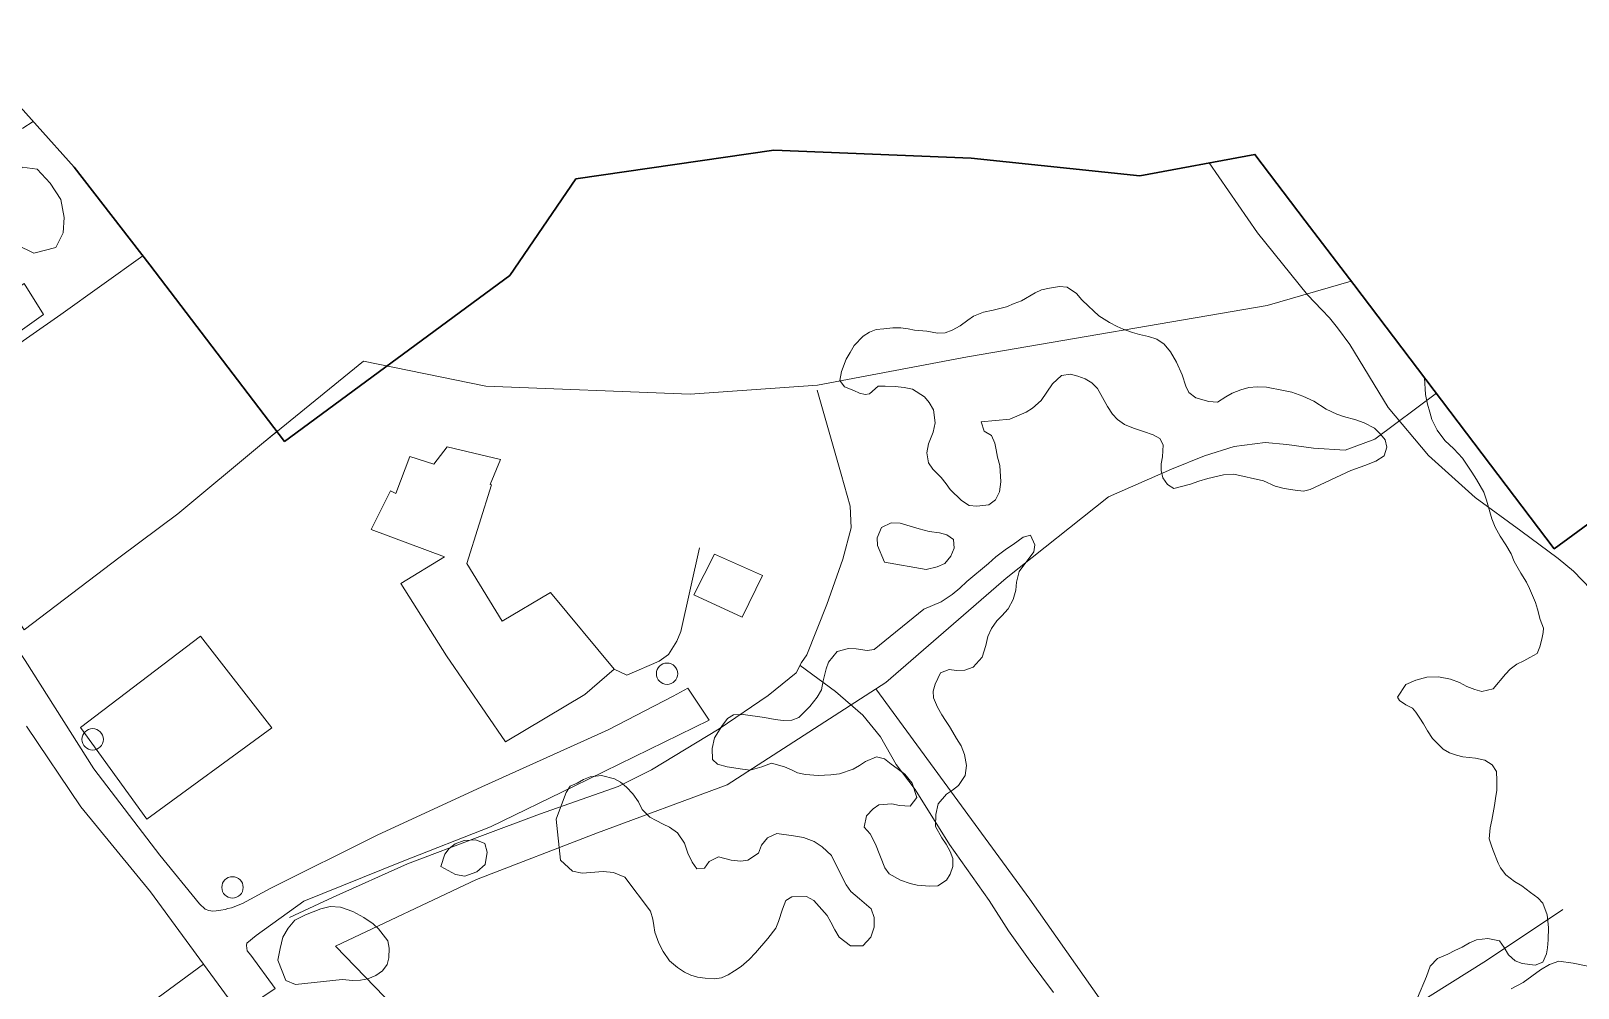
# Model space of a CAD drawing. Header units: metres. Extents: x 4652992 to 4879070, y 2074171 to 2309877.
# Drawn here: x 4654614.6 to 4654726, y 2308534 to 2308602.9 of the extents above; entities that cross this region are included whole.
import ezdxf

# ---------------------------------------------------------------- set-up
doc = ezdxf.new("R2010")
doc.units = ezdxf.units.M
doc.header["$MEASUREMENT"] = 0
doc.linetypes.add('DGN Style 3', pattern=[92.779933, 66.271381, -26.508552])
for name, color, linetype, lineweight in [('Level 1', 2, 'Continuous', 0), ('Level 19', 38, 'DGN Style 3', 0), ('Level 20', 30, 'DGN Style 3', 0), ('Level 3', 46, 'Continuous', 0), ('Level 30', 5, 'Continuous', 0), ('Level 31', 38, 'Continuous', 0), ('Level 37', 3, 'Continuous', 0), ('Level 40', 1, 'Continuous', 0), ('Level 61', 4, 'Continuous', 0)]:
    doc.layers.add(name, color=color, linetype=linetype, lineweight=lineweight)
doc.layers.add('Limite', color=38, linetype='Continuous', lineweight=0, plot=False)

# ---------------------------------------------------------------- blocks, each defined once
blk = doc.blocks.new('POSTE_1')
at = {"layer": 'Level 61'}
blk.add_circle((-4.7e-05, -1.9e-05, -2.4e-05), 0.770001, dxfattribs=at)

msp = doc.modelspace()

# ---------------------------------------------------------------- linework, layer by layer
at = {"layer": 'Level 1'}
for points in [[(4654721.864181, 2308566.900247, 1339), (4654718.576653, 2308569.301236, 1338), (4654715.212592, 2308572.338661, 1337), (4654712.317814, 2308575.772137, 1336), (4654709.553643, 2308580.306847, 1335.33), (4654708.671539, 2308581.511404, 1335.24), (4654708.08207, 2308582.237395, 1335.23), (4654707.527905, 2308582.805691, 1335.21), (4654706.516834, 2308583.899339, 1335), (4654702.916107, 2308588.36413, 1334.46), (4654699.424022, 2308593.389903, 1334.280869)], [(4654728.121754, 2308561.431383, 1344), (4654725.652888, 2308563.995968, 1342), (4654724.543738, 2308564.923538, 1341), (4654721.864181, 2308566.900247, 1339)], [(4654688.228272, 2308533.684138, 1348), (4654686.551247, 2308535.927428, 1347), (4654684.998536, 2308538.109153, 1346), (4654683.591247, 2308540.297476, 1345), (4654680.746341, 2308544.335443, 1343), (4654678.262591, 2308548.281854, 1341), (4654676.900788, 2308550.097505, 1340), (4654675.789605, 2308552.078761, 1339), (4654674.504858, 2308553.641717, 1338), (4654672.535889, 2308555.350385, 1337), (4654669.997352, 2308557.217527, 1335.975422)]]:
    msp.add_polyline3d(points, dxfattribs=at)
at = {"layer": 'Level 19', "linetype": 'DGN Style 3'}
for points in [[(4654594.975487, 2308584.190362, 1338.767122), (4654601.799144, 2308577.072817, 1338.942122), (4654602.568845, 2308576.540054, 1338.942122), (4654614.150779, 2308584.707008, 1338.354622), (4654615.556909, 2308582.473141, 1338.379622), (4654611.937015, 2308579.911918, 1338.735158)], [(4654604.020939, 2308573.363336, 1339.10586), (4654603.965326, 2308572.735134, 1339.49586), (4654604.17711, 2308572.065217, 1339.59586), (4654609.308791, 2308564.947539, 1340.57586), (4654614.237185, 2308557.561643, 1342.03586), (4654619.163659, 2308549.784034, 1343.46586), (4654623.910513, 2308543.549685, 1344.49586), (4654626.763776, 2308540.065347, 1344.94586), (4654627.185202, 2308539.681662, 1344.98586), (4654627.449363, 2308539.569316, 1345.03586), (4654627.721592, 2308539.526462, 1345.11586), (4654627.972027, 2308539.559537, 1345.12586), (4654628.318958, 2308539.603469, 1345.12586), (4654628.628558, 2308539.655448, 1345.14586), (4654628.813524, 2308539.710551, 1345.15586), (4654629.069137, 2308539.766254, 1345.15586), (4654629.861304, 2308540.078279, 1345.12586), (4654631.863381, 2308541.158384, 1345.00586), (4654639.567661, 2308545.006151, 1342.52586), (4654647.100059, 2308548.479413, 1340.33586), (4654656.181186, 2308552.592314, 1338.29586), (4654660.868927, 2308555.000895, 1337.22586), (4654661.918515, 2308555.581927, 1336.90586), (4654663.443091, 2308553.274634, 1337.00586)], [(4654663.443091, 2308553.274634, 1337.00586), (4654653.741143, 2308548.528135, 1339.086649), (4654647.710481, 2308545.601981, 1340.809474), (4654641.367887, 2308543.094602, 1342.278444), (4654634.270527, 2308540.239329, 1344.639577), (4654630.855038, 2308537.790106, 1345.340494), (4654630.178793, 2308537.231484, 1345.520494), (4654630.146559, 2308537.056397, 1345.530494), (4654630.207287, 2308536.67132, 1345.560494), (4654630.456433, 2308536.356432, 1345.590494), (4654632.218758, 2308533.958315, 1345.760494), (4654629.625973, 2308532.214088, 1345.750494), (4654623.251076, 2308540.922701, 1344.592695), (4654618.239334, 2308547.03497, 1343.687195), (4654614.314456, 2308552.835131, 1342.545353)]]:
    msp.add_polyline3d(points, dxfattribs=at)
at = {"layer": 'Level 20', "linetype": 'Continuous'}
for points in [[(4654627.068338, 2308535.70802, 1345.28598), (4654622.537691, 2308532.385446, 1344.36598), (4654617.395355, 2308528.861538, 1341.64598), (4654612.657351, 2308523.600942, 1338.94598), (4654611.736938, 2308523.148876, 1338.48598), (4654611.110274, 2308522.950766, 1338.30598), (4654608.62723, 2308522.681764, 1337.763945)], [(4654727.260628, 2308535.447061, 1357), (4654725.632074, 2308535.784529, 1356), (4654724.592215, 2308535.923702, 1355.69), (4654723.923787, 2308535.688252, 1355.67), (4654723.264351, 2308535.295879, 1355.66), (4654722.017672, 2308534.394814, 1355.58), (4654721.153371, 2308533.945916, 1355.59)]]:
    msp.add_polyline3d(points, dxfattribs=at)
at = {"layer": 'Level 3'}
for points in [[(4654633.248434, 2308539.071219, 1344.824136), (4654636.397802, 2308540.52734, 1343.684136), (4654641.735713, 2308542.929711, 1342.024136), (4654646.934471, 2308544.897088, 1340.82), (4654651.230172, 2308546.50437, 1339.56), (4654656.907825, 2308548.498833, 1338.52), (4654659.29216, 2308549.713594, 1337.83), (4654664.174283, 2308552.642584, 1336.91), (4654667.685877, 2308555.056374, 1336.37), (4654669.706193, 2308556.676311, 1335.99), (4654670.10563, 2308557.418798, 1335.97), (4654670.468918, 2308557.969891, 1335.94), (4654671.919226, 2308561.601076, 1335.58), (4654673.079985, 2308564.856451, 1335), (4654673.660489, 2308567.116637, 1334), (4654673.60673, 2308568.676523, 1333.28), (4654672.939314, 2308570.986225, 1333), (4654671.229504, 2308577.032489, 1332.3)], [(4654656.623216, 2308556.9581, 1335.993483), (4654657.530619, 2308556.521389, 1335.953483), (4654659.858078, 2308557.528416, 1335.893483), (4654660.517256, 2308558.012374, 1335.873483), (4654661.112299, 2308558.975834, 1335.803483), (4654661.410529, 2308559.650099, 1335.743483), (4654662.761384, 2308565.685093, 1335.313483)]]:
    msp.add_polyline3d(points, dxfattribs=at)
at = {"layer": 'Level 30', "color": 1}
msp.add_polyline3d([(4654648.792664, 2308551.722313, 1338.093945), (4654644.539629, 2308557.918274, 1337.963945), (4654641.265833, 2308563.111193, 1337.843945), (4654644.404259, 2308565.033028, 1337.833945), (4654639.118629, 2308567.01336, 1337.673945), (4654640.522157, 2308569.781418, 1338.253945), (4654640.896924, 2308569.588583, 1338.383945), (4654641.907818, 2308572.265431, 1338.053945), (4654643.636229, 2308571.700511, 1337.983945), (4654644.604745, 2308572.955001, 1337.403945), (4654648.421961, 2308572.051285, 1337.313945), (4654647.689631, 2308570.242002, 1337.823945), (4654647.795105, 2308570.219241, 1337.823945), (4654646.01861, 2308564.556701, 1337.763945), (4654648.545138, 2308560.412732, 1338.443945), (4654652.021183, 2308562.461641, 1338.193945), (4654656.623216, 2308556.9581, 1338.163945), (4654654.508164, 2308555.119318, 1338.873945), (4654648.792664, 2308551.722313, 1338.093945)], dxfattribs=at)
msp.add_3dface([(4654626.855002, 2308559.328613, 1349.303945), (4654631.968921, 2308552.730463, 1349.163945), (4654622.973944, 2308546.158101, 1346.633945), (4654618.218863, 2308552.757636, 1346.623945)], dxfattribs=at)
at = {"layer": 'Level 31'}
msp.add_3dface([(4654662.348126, 2308562.307326, 1338.043945), (4654663.82241, 2308565.233262, 1337.803945), (4654667.284582, 2308563.700662, 1337.863945), (4654665.836186, 2308560.68102, 1338.013945)], dxfattribs=at)
at = {"layer": 'Level 37'}
msp.add_line((4654631.234542, 2308573.14513, 1337.134439), (4654632.337659, 2308574.057284, 1336.654396), dxfattribs=at)
at = {"layer": 'Level 37', "extrusion": (0.1043937283665633, 0.4943128913143149, 0.8629928823334585), "elevation": 1628223.829857, "flags": 128}
msp.add_lwpolyline([(-4077231.215154, -2778592.386006), (-4077214.689202, -2778610.200165), (-4077200.731897, -2778624.710298)], dxfattribs=at)
at = {"layer": 'Level 37'}
for points in [[(4654604.596973, 2308573.460713, 1340.987956), (4654604.332555, 2308573.797837, 1340.96189), (4654616.79305, 2308582.488497, 1339.78689), (4654622.694245, 2308586.692919, 1336.984814)], [(4654709.661434, 2308584.864603, 1336.062387), (4654703.601387, 2308583.125038, 1335.898818), (4654682.031538, 2308579.43126, 1333.818818), (4654671.248981, 2308577.390905, 1333.298818), (4654662.090171, 2308576.735765, 1332.898818), (4654647.384574, 2308577.313061, 1332.618818), (4654638.579446, 2308579.121939, 1333.218818), (4654631.234541, 2308573.14513, 1337.13444)], [(4654715.798858, 2308576.817347, 1337.563945), (4654711.345647, 2308573.502421, 1337.883945), (4654709.207432, 2308572.718928, 1338.483945), (4654706.931614, 2308572.858057, 1338.843945), (4654705.028791, 2308573.108243, 1339.323945), (4654703.450501, 2308573.256669, 1340.003945), (4654701.235341, 2308572.968133, 1340.483945), (4654699.094687, 2308572.312737, 1340.483945), (4654696.727214, 2308571.35535, 1340.483945), (4654692.196271, 2308569.364764, 1340.203945), (4654684.820934, 2308563.489647, 1339.523945), (4654676.156359, 2308555.978516, 1339.683945), (4654664.74321, 2308548.612613, 1339.923945), (4654655.423587, 2308545.165321, 1341.523945), (4654646.694809, 2308541.814078, 1342.963945), (4654636.560748, 2308537.011267, 1345.403945), (4654652.807766, 2308520.214215, 1351.883945), (4654665.568296, 2308526.556511, 1351.203945), (4654679.553024, 2308512.734137, 1355.883945), (4654698.929764, 2308521.479197, 1355.843945), (4654710.063617, 2308530.117156, 1359.403945), (4654719.397163, 2308535.985305, 1357.883945), (4654724.878964, 2308539.652861, 1355.883945)], [(4654604.596973, 2308573.460713, 1340.987956), (4654610.220526, 2308565.551628, 1341.937956), (4654614.160529, 2308559.777509, 1342.387956), (4654621.051818, 2308565.040683, 1341.997956), (4654625.206076, 2308568.117775, 1339.747956), (4654631.234541, 2308573.14513, 1337.13444)]]:
    msp.add_polyline3d(points, dxfattribs=at)
at = {"layer": 'Level 40', "color": 3}
for points in [[(4654608.967876, 2308602.887037, 1339.359764), (4654607.79385, 2308601.4798, 1339.341476), (4654607.772548, 2308600.11396, 1339.266476), (4654608.24352, 2308599.005426, 1339.241476), (4654609.231414, 2308597.825651, 1339.241476), (4654610.269917, 2308596.741166, 1339.253976), (4654611.283398, 2308595.770261, 1339.253976), (4654612.751992, 2308595.441998, 1339.353976), (4654614.064283, 2308595.877351, 1339.378976), (4654614.804283, 2308596.37365, 1339.378976)], [(4654616.018393, 2308591.936995, 1338.616476), (4654616.791899, 2308590.7553, 1339.016476), (4654617.029246, 2308589.461323, 1339.303976), (4654616.964247, 2308588.34799, 1339.578976), (4654616.432749, 2308587.293705, 1339.878976), (4654614.861997, 2308586.893972, 1339.941476), (4654613.620866, 2308587.489814, 1339.766476), (4654612.878734, 2308588.583275, 1339.466476), (4654612.836726, 2308589.803132, 1339.291476), (4654613.07839, 2308590.981271, 1339.153976), (4654613.53463, 2308592.268813, 1338.966476), (4654614.002631, 2308593.069632, 1338.891476), (4654615.093246, 2308592.940303, 1338.728976), (4654616.018393, 2308591.936995, 1338.616476)], [(4654706.711404, 2308569.889808, 1341.180038), (4654706.21295, 2308569.754239, 1341.240038), (4654705.611911, 2308569.822831, 1341.240038), (4654704.831385, 2308569.960382, 1341.260038), (4654704.175662, 2308570.116609, 1341.280038), (4654703.331384, 2308570.495491, 1341.240038), (4654701.20321, 2308570.983634, 1341.180038), (4654700.467954, 2308570.929352, 1341.220038), (4654699.338698, 2308570.671509, 1341.260038), (4654698.676608, 2308570.480093, 1341.280038), (4654698.082769, 2308570.258821, 1341.280038), (4654696.879239, 2308569.941082, 1341.280038), (4654696.421832, 2308570.236744, 1341.200038), (4654696.097881, 2308570.716141, 1341.160038), (4654695.966223, 2308571.24522, 1341.100038), (4654695.988788, 2308571.725951, 1340.960038), (4654696.07545, 2308572.223242, 1340.880038), (4654696.114558, 2308573.094951, 1340.460038), (4654695.873186, 2308573.541409, 1340.260038), (4654695.398059, 2308573.825709, 1340.040038), (4654694.698589, 2308574.052045, 1339.800038), (4654693.988183, 2308574.295908, 1339.720038), (4654693.345265, 2308574.570777, 1339.720038), (4654692.840719, 2308574.922102, 1339.720038), (4654692.464369, 2308575.30655, 1339.580038), (4654692.125327, 2308575.849891, 1339.240038), (4654691.405366, 2308577.14285, 1338.860038), (4654690.978485, 2308577.568516, 1338.720038), (4654690.499965, 2308577.838371, 1338.620038), (4654689.972439, 2308578.02772, 1338.540038), (4654689.449065, 2308578.170652, 1338.500038), (4654688.796389, 2308578.083433, 1338.480038), (4654688.15735, 2308577.477346, 1338.480038), (4654687.350592, 2308576.285183, 1338.580038), (4654686.7074, 2308575.725514, 1338.600038), (4654686.267783, 2308575.455892, 1338.600038), (4654685.077475, 2308574.93804, 1338.700038), (4654683.018385, 2308574.758819, 1338.700038), (4654683.248474, 2308574.071995, 1338.720038), (4654683.766587, 2308573.778449, 1338.720038), (4654683.998545, 2308573.227794, 1339.120038), (4654684.094001, 2308572.73685, 1339.280038), (4654684.19361, 2308572.19949, 1339.340038), (4654684.369015, 2308571.600302, 1339.240038), (4654684.440799, 2308570.431598, 1339.240038), (4654684.331917, 2308569.711469, 1339.260038), (4654684.046178, 2308569.135606, 1339.260038), (4654683.571882, 2308568.782397, 1339.260038), (4654682.722759, 2308568.691911, 1339.220038), (4654682.161315, 2308568.736811, 1339.200038), (4654681.599454, 2308569.100466, 1339.040038), (4654680.789439, 2308569.881689, 1338.880038), (4654680.509235, 2308570.290978, 1338.760038), (4654680.135514, 2308570.750732, 1338.640038), (4654679.535167, 2308571.335108, 1338.460038), (4654679.236481, 2308571.793896, 1338.400038), (4654679.120259, 2308572.516924, 1338.260038), (4654679.229902, 2308573.176191, 1338.260038), (4654679.562365, 2308574.015145, 1338.200038), (4654679.718385, 2308574.679611, 1338.040038), (4654679.592333, 2308575.617196, 1337.800038), (4654679.278557, 2308576.139928, 1337.760038), (4654678.955368, 2308576.558463, 1337.760038), (4654678.076756, 2308577.11165, 1337.760038), (4654677.471564, 2308577.226659, 1337.340038), (4654676.82754, 2308577.304498, 1336.980038), (4654676.109243, 2308577.322441, 1336.680038), (4654675.609266, 2308577.308595, 1336.340038), (4654674.987186, 2308576.774733, 1336.220038), (4654674.67348, 2308576.720819, 1335.820038), (4654674.275672, 2308576.821566, 1335.460038), (4654673.851837, 2308577.003785, 1335.100038), (4654673.194591, 2308577.281736, 1334.860038), (4654672.846136, 2308577.720881, 1334.860038), (4654672.970108, 2308578.377066, 1334.860038), (4654673.298417, 2308579.262437, 1334.880038), (4654673.606792, 2308579.742384, 1334.880038), (4654673.889901, 2308580.242941, 1334.900038), (4654674.53157, 2308580.924334, 1334.960038), (4654674.988906, 2308581.205318, 1335.020038), (4654675.457942, 2308581.407914, 1335.060038), (4654676.025408, 2308581.452765, 1335.180038), (4654676.656972, 2308581.514177, 1335.420038), (4654677.231984, 2308581.527057, 1335.920038), (4654677.772316, 2308581.456349, 1336.400038), (4654678.23083, 2308581.357717, 1336.680038), (4654679.114287, 2308581.273898, 1336.680038), (4654679.877093, 2308581.124984, 1336.680038), (4654680.441168, 2308581.155391, 1336.700038), (4654680.93886, 2308581.351822, 1336.680038), (4654681.524392, 2308581.665928, 1336.660038), (4654682.05524, 2308582.06767, 1336.660038), (4654682.469591, 2308582.357901, 1336.620038), (4654683.184081, 2308582.644267, 1336.620038), (4654683.89331, 2308582.78002, 1336.620038), (4654684.854777, 2308583.028433, 1336.620038), (4654685.409022, 2308583.273397, 1336.620038), (4654685.917651, 2308583.452301, 1336.600038), (4654686.91075, 2308584.027748, 1336.520038), (4654687.368849, 2308584.247871, 1336.520038), (4654687.942337, 2308584.382474, 1336.520038), (4654688.659111, 2308584.486254, 1336.540038), (4654689.223947, 2308584.455799, 1336.540038), (4654689.883478, 2308583.995262, 1336.640038), (4654690.271527, 2308583.532426, 1336.740038), (4654690.738002, 2308583.083068, 1336.840038), (4654691.106808, 2308582.730593, 1336.880038), (4654691.489942, 2308582.375036, 1337.060038), (4654692.253164, 2308581.907368, 1337.240038), (4654692.803326, 2308581.622103, 1337.360038), (4654693.252426, 2308581.419275, 1337.520038), (4654693.919847, 2308581.184658, 1337.900038), (4654694.425501, 2308581.030363, 1338.020038), (4654695.055958, 2308580.894745, 1338.040038), (4654695.672848, 2308580.701347, 1337.940038), (4654696.191723, 2308580.346939, 1337.920038), (4654696.648784, 2308579.793385, 1337.920038), (4654697.076082, 2308579.048965, 1337.920038), (4654697.477007, 2308578.128124, 1337.920038), (4654697.754996, 2308577.324775, 1338.000038), (4654697.978647, 2308576.866953, 1338.120038), (4654698.47641, 2308576.486738, 1338.380038), (4654699.408529, 2308576.225531, 1338.580038), (4654700.027288, 2308576.168302, 1338.780038), (4654700.629779, 2308576.554632, 1339.040038), (4654701.098052, 2308576.81809, 1339.140038), (4654701.713003, 2308577.06517, 1339.240038), (4654702.289883, 2308577.214217, 1339.340038), (4654702.87507, 2308577.270431, 1339.380038), (4654703.54699, 2308577.24729, 1339.380038), (4654704.771702, 2308577.01419, 1339.380038), (4654705.38783, 2308576.881654, 1339.420038), (4654706.177425, 2308576.590408, 1339.400038), (4654706.967781, 2308576.238299, 1339.420038), (4654707.843001, 2308575.670667, 1339.420038), (4654708.629966, 2308575.304114, 1339.420038), (4654709.100178, 2308575.127094, 1339.400038), (4654709.978375, 2308574.892661, 1339.360038), (4654710.577544, 2308574.6879, 1339.320038), (4654711.325676, 2308574.284177, 1339.320038), (4654711.770278, 2308573.869873, 1339.320038), (4654712.093468, 2308573.451338, 1339.320038), (4654712.225125, 2308572.922258, 1339.460038), (4654712.036294, 2308572.310374, 1339.580038), (4654711.419475, 2308571.927126, 1339.640038), (4654710.623167, 2308571.612836, 1339.760038), (4654709.620238, 2308571.251946, 1339.980038), (4654706.711404, 2308569.889808, 1341.180038)], [(4654714.435756, 2308533.296506, 1359.000038), (4654715.081092, 2308534.826882, 1358.820038), (4654715.346826, 2308535.573969, 1358.700038), (4654715.865215, 2308536.114961, 1358.560038), (4654716.618537, 2308536.438498, 1358.340038), (4654717.101139, 2308536.698873, 1358.300038), (4654717.626726, 2308536.950001, 1358.280038), (4654718.16249, 2308537.244464, 1358.260038), (4654718.666965, 2308537.469785, 1358.260038), (4654719.487431, 2308537.566435, 1358.240038), (4654720.318488, 2308537.387666, 1358.240038), (4654720.656768, 2308536.905186, 1358.240038), (4654720.970544, 2308536.382455, 1358.340038), (4654721.458131, 2308535.958905, 1358.360038), (4654721.953609, 2308535.761275, 1358.340038), (4654722.901925, 2308535.633154, 1358.180038), (4654723.43845, 2308535.866755, 1357.960038), (4654723.695532, 2308536.448783, 1357.700038), (4654723.782956, 2308536.885213, 1357.300038), (4654723.829263, 2308537.467057, 1357.180038), (4654723.839713, 2308538.34493, 1357.180038), (4654723.756647, 2308539.273269, 1357.000038), (4654723.442455, 2308540.114755, 1356.440038), (4654723.09137, 2308540.478593, 1356.220038), (4654722.550622, 2308540.868055, 1355.780038), (4654721.926532, 2308541.351317, 1355.340038), (4654721.397482, 2308541.66239, 1355.260038), (4654720.773392, 2308542.145652, 1355.260038), (4654720.395519, 2308542.651823, 1354.680038), (4654720.230705, 2308542.975592, 1354.260038), (4654719.858437, 2308543.890269, 1353.760038), (4654719.717366, 2308544.315152, 1353.400038), (4654719.576294, 2308544.740035, 1353.160038), (4654719.655757, 2308545.52719, 1353.160038), (4654719.784644, 2308546.076096, 1353.160038), (4654719.971536, 2308547.128458, 1353.100038), (4654720.047261, 2308547.643277, 1352.260038), (4654720.129009, 2308548.247846, 1351.820038), (4654720.138352, 2308548.928689, 1351.500038), (4654720.108863, 2308549.572362, 1351.260038), (4654719.802632, 2308550.063122, 1350.580038), (4654719.262645, 2308550.391722, 1350.040038), (4654718.589203, 2308550.536587, 1349.820038), (4654717.694809, 2308550.637934, 1349.240038), (4654717.239687, 2308550.75101, 1348.900038), (4654716.723097, 2308550.922832, 1348.420038), (4654716.273234, 2308551.186522, 1348.220038), (4654715.506205, 2308551.958499, 1348.120038), (4654715.152835, 2308552.504922, 1348.160038), (4654714.849996, 2308553.010127, 1347.640038), (4654714.58412, 2308553.416333, 1346.880038), (4654714.29298, 2308553.843149, 1346.600038), (4654714.064068, 2308554.150357, 1346.200038), (4654713.593094, 2308554.388239, 1346.180038), (4654713.139078, 2308554.698346, 1345.840038), (4654712.985963, 2308554.943726, 1345.220038), (4654713.589145, 2308555.845841, 1345.220038), (4654714.296089, 2308556.164179, 1345.260038), (4654715.097312, 2308556.37119, 1345.320038), (4654715.947196, 2308556.400813, 1345.420038), (4654716.795974, 2308556.233407, 1345.580038), (4654717.445674, 2308555.987427, 1345.920038), (4654717.967179, 2308555.708326, 1346.640038), (4654718.545237, 2308555.477758, 1347.420038), (4654719.054282, 2308555.337908, 1347.700038), (4654719.88077, 2308555.52431, 1347.660038), (4654720.746365, 2308556.58242, 1347.660038), (4654721.088312, 2308556.948924, 1347.640038), (4654721.576936, 2308557.299051, 1347.600038), (4654722.073866, 2308557.556344, 1347.440038), (4654722.517636, 2308557.779549, 1347.380038), (4654723.024742, 2308558.080176, 1347.380038), (4654723.226033, 2308558.552809, 1347.340038), (4654723.37264, 2308559.113078, 1347.020038), (4654723.470239, 2308559.592842, 1346.400038), (4654723.48076, 2308559.894069, 1345.820038), (4654723.251433, 2308560.520031, 1345.680038), (4654723.063568, 2308561.25847, 1345.680038), (4654722.907406, 2308561.747298, 1345.280038), (4654722.494783, 2308562.746528, 1343.960038), (4654722.256803, 2308563.207431, 1343.680038), (4654721.852141, 2308563.855935, 1343.680038), (4654721.387879, 2308564.699354, 1342.960038), (4654721.155922, 2308565.250009, 1342.220038), (4654720.779917, 2308565.892348, 1341.760038), (4654720.368471, 2308566.511963, 1341.400038), (4654720.013578, 2308567.18011, 1341.280038), (4654719.763138, 2308567.780264, 1341.280038), (4654719.399868, 2308569.117891, 1341.280038), (4654719.203351, 2308569.691272, 1341.280038), (4654718.666685, 2308570.610963, 1340.320038), (4654718.338581, 2308571.136777, 1339.960038), (4654717.657868, 2308572.148153, 1339.480038), (4654717.042431, 2308572.796473, 1339.120038), (4654716.388161, 2308573.407624, 1339.020038), (4654715.839451, 2308574.147812, 1338.920038), (4654715.465315, 2308574.92632, 1338.800038), (4654715.301608, 2308575.447119, 1338.680038), (4654715.151468, 2308576.025698, 1338.640038), (4654715.010742, 2308576.708473, 1338.620038), (4654714.937532, 2308577.910274, 1338.620038)], [(4654676.071199, 2308564.659913, 1339.260038), (4654675.566928, 2308565.845777, 1339.280038), (4654675.549137, 2308566.411061, 1339.280038), (4654675.840137, 2308567.137538, 1339.320038), (4654676.550473, 2308567.470321, 1339.320038), (4654677.197127, 2308567.467789, 1339.280038), (4654678.574193, 2308567.050171, 1339.260038), (4654679.283838, 2308566.867169, 1339.260038), (4654680.024771, 2308566.75331, 1339.300038), (4654680.551536, 2308566.624823, 1339.420038), (4654681.027425, 2308566.279662, 1339.420038), (4654681.078026, 2308565.661797, 1339.420038), (4654680.849601, 2308565.073604, 1339.460038), (4654680.398703, 2308564.563617, 1339.460038), (4654679.858786, 2308564.315571, 1339.480038), (4654679.075284, 2308564.119923, 1339.480038), (4654676.071199, 2308564.659913, 1339.260038)], [(4654678.903694, 2308561.273678, 1340.240038), (4654680.140379, 2308561.796728, 1340.240038), (4654680.941186, 2308562.322493, 1340.240038), (4654681.499929, 2308562.778932, 1340.260038), (4654682.001359, 2308563.2477, 1340.160038), (4654683.560331, 2308564.566369, 1340.100038), (4654684.07609, 2308565.032055, 1340.040038), (4654684.844086, 2308565.610401, 1339.980038), (4654685.325926, 2308565.931638, 1339.920038), (4654686.048306, 2308566.443925, 1339.880038), (4654686.56448, 2308566.590856, 1339.880038), (4654686.883933, 2308565.899984, 1339.960038), (4654686.811599, 2308565.399611, 1340.020038), (4654685.757518, 2308563.987509, 1340.140038), (4654685.574363, 2308563.207484, 1340.240038), (4654685.517119, 2308562.643167, 1340.280038), (4654685.32905, 2308561.970421, 1340.360038), (4654684.976582, 2308561.30269, 1340.440038), (4654684.522292, 2308560.778258, 1340.500038), (4654684.151688, 2308560.417918, 1340.560038), (4654683.76904, 2308559.878075, 1340.680038), (4654683.51535, 2308559.310492, 1340.780038), (4654683.359329, 2308558.646026, 1340.740038), (4654683.090965, 2308557.823633, 1340.800038), (4654682.450057, 2308557.081378, 1340.840038), (4654681.845281, 2308556.877633, 1340.880038), (4654681.238221, 2308556.856473, 1340.980038), (4654680.729938, 2308556.935462, 1341.020038), (4654680.097266, 2308556.677019, 1341.080038), (4654679.710881, 2308555.864839, 1341.320038), (4654679.581233, 2308555.376795, 1341.460038), (4654679.587325, 2308554.8899, 1341.700038), (4654679.881512, 2308554.219637, 1342.180038), (4654680.188505, 2308553.668015, 1342.320038), (4654680.45438, 2308553.261809, 1342.440038), (4654680.742129, 2308552.820548, 1342.500038), (4654680.975956, 2308552.406062, 1342.660038), (4654681.249376, 2308551.967883, 1342.900038), (4654681.574089, 2308551.427624, 1343.120038), (4654681.835465, 2308550.809943, 1343.400038), (4654681.966778, 2308550.022971, 1343.740038), (4654681.872225, 2308549.29976, 1344.060038), (4654681.38817, 2308548.584462, 1344.460038), (4654680.960252, 2308548.236451, 1344.840038), (4654680.531572, 2308547.949302, 1344.960038), (4654679.932889, 2308547.258662, 1344.960038), (4654679.767455, 2308546.49, 1345.020038), (4654679.746067, 2308545.629654, 1345.200038), (4654680.199392, 2308544.803763, 1345.380038), (4654680.515798, 2308544.356338, 1345.460038), (4654680.783196, 2308543.828408, 1345.500038), (4654680.982344, 2308543.330334, 1345.600038), (4654680.993351, 2308542.73616, 1345.680038), (4654680.792821, 2308542.202665, 1345.800038), (4654680.523279, 2308541.759888, 1345.820038), (4654679.914005, 2308541.344668, 1345.820038), (4654679.321273, 2308541.320426, 1345.820038), (4654678.409159, 2308541.41041, 1345.700038), (4654677.907659, 2308541.518288, 1345.620038), (4654677.211581, 2308541.759069, 1345.400038), (4654676.39859, 2308542.207093, 1345.260038), (4654676.096512, 2308542.651436, 1345.180038), (4654675.414206, 2308544.361182, 1344.700038), (4654675.029894, 2308545.096355, 1344.120038), (4654674.602251, 2308545.582883, 1343.940038), (4654674.777861, 2308546.39488, 1343.840038), (4654675.254025, 2308546.884257, 1343.780038), (4654675.668376, 2308547.174488, 1343.740038), (4654676.603471, 2308547.24648, 1343.760038), (4654677.151348, 2308547.1438, 1343.840038), (4654677.920176, 2308547.084639, 1343.920038), (4654678.398209, 2308547.710185, 1343.920038), (4654678.053075, 2308548.740421, 1343.640038), (4654677.527001, 2308549.384693, 1343.180038), (4654676.975315, 2308549.791682, 1342.760038), (4654676.53902, 2308550.113151, 1342.600038), (4654676.058978, 2308550.504729, 1342.520038), (4654675.489227, 2308550.642463, 1342.320038), (4654674.700464, 2308550.296202, 1341.980038), (4654674.275177, 2308550.023498, 1341.800038), (4654673.81784, 2308549.742513, 1341.720038), (4654672.839414, 2308549.421876, 1341.640038), (4654672.204458, 2308549.346019, 1341.640038), (4654671.304805, 2308549.296752, 1341.640038), (4654670.385907, 2308549.357846, 1341.240038), (4654669.798436, 2308549.484218, 1341.020038), (4654669.367056, 2308549.698408, 1340.800038), (4654668.878361, 2308549.924928, 1340.600038), (4654667.928522, 2308550.174772, 1340.320038), (4654667.249473, 2308549.911131, 1340.160038), (4654666.39509, 2308549.670033, 1339.980038), (4654665.854758, 2308549.74074, 1339.900038), (4654664.737891, 2308549.920293, 1339.880038), (4654664.045966, 2308550.114657, 1339.820038), (4654663.684705, 2308550.43516, 1339.620038), (4654663.660477, 2308551.229446, 1339.560038), (4654663.843631, 2308552.009471, 1339.540038), (4654664.358212, 2308552.854773, 1339.540038), (4654664.75858, 2308553.405978, 1339.560038), (4654665.209133, 2308553.658073, 1339.600038), (4654665.89462, 2308553.692711, 1339.600038), (4654667.422862, 2308553.470191, 1339.600038), (4654668.199997, 2308553.318196, 1339.520038), (4654668.786706, 2308553.252686, 1339.460038), (4654669.397159, 2308553.28829, 1339.420038), (4654669.909179, 2308553.481639, 1339.340038), (4654670.692611, 2308554.253934, 1339.180038), (4654671.227196, 2308554.928013, 1339.100038), (4654671.545746, 2308555.451295, 1339.040038), (4654671.65539, 2308556.110562, 1339.000038), (4654671.858895, 2308556.977256, 1339.000038), (4654672.031529, 2308557.456054, 1339.000038), (4654672.661499, 2308558.215836, 1339.000038), (4654673.466114, 2308558.437292, 1339.140038), (4654674.03095, 2308558.406836, 1339.280038), (4654674.829196, 2308558.280648, 1339.560038), (4654675.331804, 2308558.369801, 1339.660038), (4654678.903694, 2308561.273678, 1340.240038)], [(4654652.450904, 2308546.140596, 1342.880038), (4654652.67866, 2308546.788402, 1342.700038), (4654653.149102, 2308548.080794, 1342.440038), (4654653.458038, 2308548.536867, 1342.440038), (4654653.94224, 2308548.733404, 1342.440038), (4654654.413975, 2308549.011823, 1342.420038), (4654654.879765, 2308549.196491, 1342.420038), (4654655.703921, 2308549.303888, 1342.420038), (4654656.63419, 2308549.055786, 1342.460038), (4654657.062283, 2308548.805091, 1342.540038), (4654657.499363, 2308548.457424, 1342.600038), (4654657.968335, 2308547.976169, 1342.740038), (4654658.353224, 2308547.402172, 1342.880038), (4654658.633589, 2308546.850711, 1343.020038), (4654659.178235, 2308546.289784, 1343.260038), (4654659.624739, 2308546.050957, 1343.300038), (4654660.130971, 2308545.799253, 1343.300038), (4654660.599367, 2308545.587385, 1343.260038), (4654661.178807, 2308545.177344, 1343.040038), (4654661.663287, 2308544.423483, 1343.180038), (4654661.920311, 2308543.702827, 1343.500038), (4654662.224595, 2308543.051175, 1343.760038), (4654662.570633, 2308542.580589, 1343.860038), (4654663.113111, 2308542.622009, 1343.920038), (4654663.443937, 2308543.10504, 1343.740038), (4654664.130664, 2308543.432137, 1343.620038), (4654665.034548, 2308543.205563, 1343.620038), (4654665.735332, 2308543.117816, 1343.640038), (4654666.239973, 2308543.199073, 1343.640038), (4654666.998316, 2308543.700795, 1343.400038), (4654667.223606, 2308544.269938, 1343.060038), (4654667.64301, 2308544.797225, 1342.880038), (4654668.326257, 2308545.109234, 1342.860038), (4654669.53023, 2308544.960505, 1342.940038), (4654670.235507, 2308544.824272, 1343.020038), (4654671.017472, 2308544.544792, 1343.260038), (4654671.570528, 2308544.15628, 1343.540038), (4654672.257533, 2308543.532979, 1343.700038), (4654672.972653, 2308542.079989, 1344.220038), (4654673.31028, 2308541.436987, 1344.380038), (4654673.634427, 2308540.939443, 1344.540038), (4654674.26765, 2308540.422772, 1344.860038), (4654675.101508, 2308539.688611, 1345.380038), (4654675.334613, 2308539.068147, 1345.380038), (4654675.330835, 2308538.372046, 1345.520038), (4654675.085683, 2308537.648797, 1345.600038), (4654674.518988, 2308537.026556, 1345.700038), (4654673.611187, 2308537.032229, 1345.720038), (4654672.816179, 2308537.662979, 1345.420038), (4654672.498991, 2308538.190701, 1345.220038), (4654672.203694, 2308538.745381, 1345.100038), (4654671.939274, 2308539.230047, 1345.040038), (4654670.980891, 2308540.307837, 1344.680038), (4654670.451754, 2308540.596158, 1344.520038), (4654669.4071, 2308540.552144, 1344.580038), (4654668.972188, 2308540.297463, 1344.680038), (4654668.718048, 2308539.671185, 1345.060038), (4654668.449553, 2308538.77874, 1345.420038), (4654668.24862, 2308538.315219, 1345.600038), (4654667.669022, 2308537.569048, 1345.860038), (4654666.785418, 2308536.524132, 1346.220038), (4654666.316725, 2308536.054989, 1346.380038), (4654665.762934, 2308535.556678, 1346.340038), (4654665.28076, 2308535.232992, 1346.380038), (4654664.820478, 2308534.936264, 1346.460038), (4654664.336276, 2308534.739727, 1346.480038), (4654663.801771, 2308534.66491, 1346.480038), (4654663.168688, 2308534.706382, 1346.460038), (4654662.620702, 2308534.777021, 1346.380038), (4654662.119978, 2308534.916666, 1346.320038), (4654661.684926, 2308535.137183, 1346.180038), (4654661.169707, 2308535.485859, 1346.040038), (4654660.585773, 2308535.944386, 1345.920038), (4654660.147102, 2308536.625014, 1345.720038), (4654659.832379, 2308537.231399, 1345.420038), (4654659.544478, 2308538.022069, 1345.220038), (4654659.4662, 2308538.498277, 1345.060038), (4654659.399374, 2308538.956177, 1344.840038), (4654659.219038, 2308539.533586, 1344.680038), (4654657.386792, 2308541.987721, 1344.260038), (4654656.555538, 2308542.325346, 1344.260038), (4654655.817932, 2308542.389355, 1344.000038), (4654654.313433, 2308542.254425, 1343.740038), (4654653.615115, 2308542.420835, 1343.720038), (4654652.746899, 2308543.209921, 1343.680038), (4654652.450904, 2308546.140596, 1342.880038)], [(4654644.145829, 2308542.751996, 1344.400038), (4654644.425776, 2308543.626133, 1344.340038), (4654644.742685, 2308544.048809, 1344.300038), (4654645.161652, 2308544.370284, 1344.280038), (4654645.827502, 2308544.606849, 1344.260038), (4654646.65615, 2308544.66576, 1344.260038), (4654647.300249, 2308544.400168, 1344.240038), (4654647.485078, 2308543.774273, 1344.240038), (4654647.328065, 2308542.889468, 1344.300038), (4654646.737452, 2308542.367419, 1344.380038), (4654645.864584, 2308542.04878, 1344.420038), (4654645.189171, 2308542.178573, 1344.440038), (4654644.145829, 2308542.751996, 1344.400038)], [(4654632.416091, 2308535.999531, 1349.320038), (4654632.577598, 2308536.83585, 1349.280038), (4654632.78042, 2308537.647421, 1349.260038), (4654633.149521, 2308538.296428, 1349.220038), (4654633.64257, 2308538.871192, 1349.220038), (4654634.4099, 2308539.275943, 1349.220038), (4654635.496745, 2308539.706834, 1349.220038), (4654636.175061, 2308539.861516, 1349.220038), (4654636.919626, 2308539.827684, 1349.220038), (4654637.802634, 2308539.510578, 1349.220038), (4654638.594599, 2308539.070552, 1349.220038), (4654639.275083, 2308538.622886, 1349.220038), (4654639.663888, 2308538.269789, 1349.220038), (4654640.325086, 2308537.398629, 1349.220038), (4654640.422789, 2308536.870715, 1349.220038), (4654640.389148, 2308536.181054, 1349.220038), (4654640.289258, 2308535.679907, 1349.220038), (4654639.950459, 2308535.230273, 1349.220038), (4654639.468285, 2308534.906587, 1349.240038), (4654638.877095, 2308534.653925, 1349.260038), (4654638.357522, 2308534.575888, 1349.300038), (4654637.800112, 2308534.537687, 1349.340038), (4654637.036122, 2308534.623224, 1349.360038), (4654633.690212, 2308534.251781, 1349.420038), (4654632.974934, 2308534.54856, 1349.400038), (4654632.416091, 2308535.999531, 1349.320038)]]:
    msp.add_polyline3d(points, dxfattribs=at)
at = {"layer": 'Limite', "color": 5, "linetype": 'Continuous', "lineweight": 30}
msp.add_polyline3d([(4654612.419652, 2308599.034925, 1335.282099), (4654617.758598, 2308593.076602, 1334.160412), (4654623.187646, 2308586.063154, 1335.755134), (4654632.890656, 2308573.344821, 1336.359426), (4654649.096821, 2308585.275018, 1331.461344), (4654653.857555, 2308592.236589, 1331.643523), (4654668.096588, 2308594.314512, 1332.545477), (4654682.309444, 2308593.739921, 1333.495315), (4654694.450243, 2308592.464559, 1334.114926), (4654702.727333, 2308594.004466, 1334.97427), (4654706.350629, 2308589.228627, 1335.063676), (4654709.840981, 2308584.627946, 1335.26299), (4654724.267705, 2308565.612343, 1340.56823), (4654730.721171, 2308570.342474, 1344.079748), (4654746.655306, 2308582.431259, 1343.95911), (4654751.490686, 2308576.057551, 1349.76976), (4654767.424924, 2308588.14645, 1340.814439), (4654772.260416, 2308581.772854, 1347.023697), (4654777.095909, 2308575.399149, 1352.668503), (4654781.931404, 2308569.025556, 1355.986201), (4654786.766899, 2308562.651852, 1361.71171)], dxfattribs=at)

# ---------------------------------------------------------------- block references
at = {"layer": 'Level 61'}
for p in [(4654660.41935, 2308556.61895, 1336.30445), (4654619.08355, 2308551.89695, 1343.37445), (4654629.14675, 2308541.24295, 1345.00445)]:
    msp.add_blockref('POSTE_1', p, dxfattribs=at)

doc.saveas('drawing.dxf')
